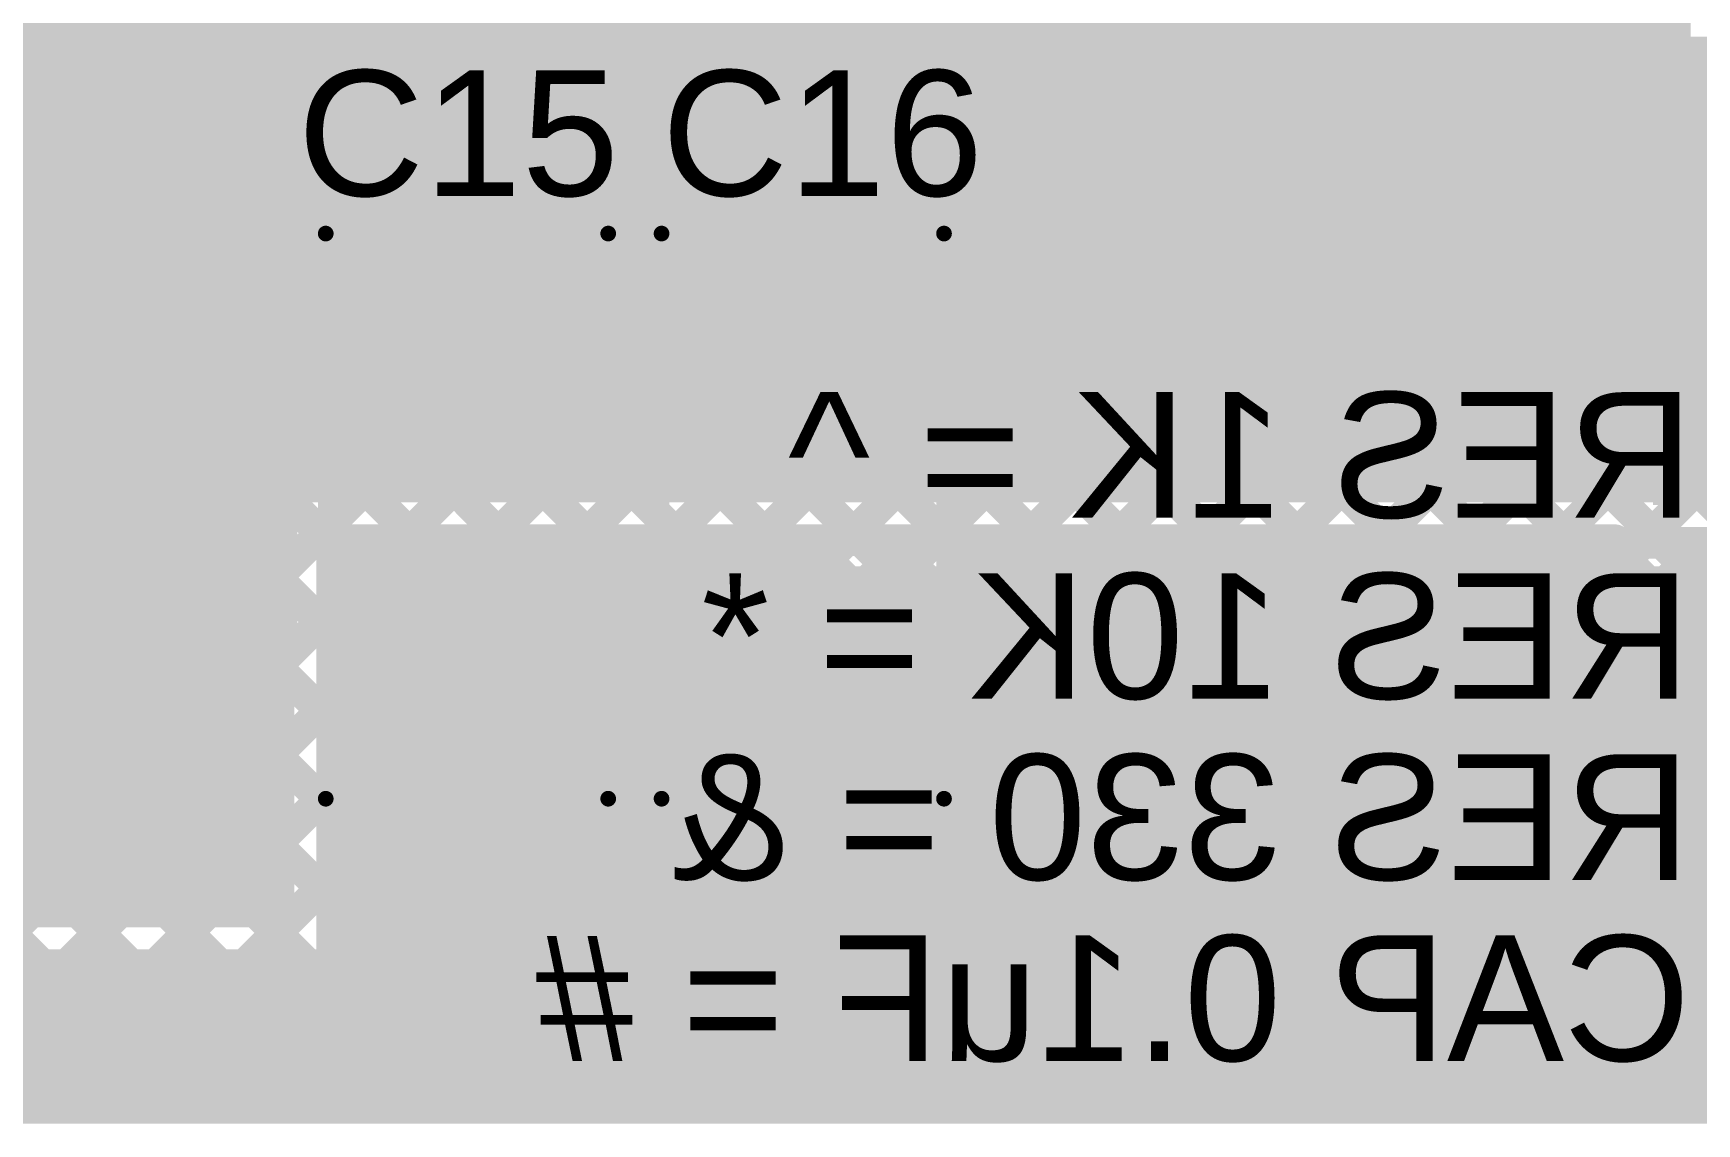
# Model space of a CAD drawing. Header units: millimetres. Extents: x -0.33 to 3.26, y -0.12 to 2.83.
# Drawn here: x 2.429 to 2.959, y -0.098 to 0.249 of the extents above; entities that cross this region are included whole.
import ezdxf

# ---------------------------------------------------------------- set-up
doc = ezdxf.new("R2010")
doc.units = ezdxf.units.MM
doc.header["$MEASUREMENT"] = 0
for name, color, linetype in [('BottomLayer', 5, 'Continuous'), ('BottomOverlay', 54, 'Continuous'), ('TopLayer', 1, 'Continuous'), ('TopOverlay', 2, 'Continuous'), ('TopPaste', 8, 'Continuous'), ('TopSolder', 216, 'Continuous')]:
    doc.layers.add(name, color=color, linetype=linetype)
doc.styles.add('Arial', font='', dxfattribs={"height": 0.2})
doc.styles.get('Arial').set_extended_font_data('Arial')

# ---------------------------------------------------------------- blocks, each defined once
blk = doc.blocks.new('C__0603_84')
at = {"layer": 'TopLayer'}
for points in [[(-0.045, -0.0175), (-0.045, 0.0175), (-0.015, 0.0175), (-0.015, -0.0175)], [(0.015, -0.0175), (0.015, 0.0175), (0.045, 0.0175), (0.045, -0.0175)]]:
    blk.add_hatch(color=1, dxfattribs=at).paths.add_polyline_path(points)
at = {"layer": 'TopPaste'}
for points in [[(-0.045, -0.0175), (-0.045, 0.0175), (-0.015, 0.0175), (-0.015, -0.0175)], [(0.015, -0.0175), (0.015, 0.0175), (0.045, 0.0175), (0.045, -0.0175)]]:
    blk.add_hatch(color=8, dxfattribs=at).paths.add_polyline_path(points)
at = {"layer": 'TopSolder'}
for points in [[(-0.049, -0.0215), (-0.049, 0.0215), (-0.011, 0.0215), (-0.011, -0.0215)], [(0.011, -0.0215), (0.011, 0.0215), (0.049, 0.0215), (0.049, -0.0215)]]:
    blk.add_hatch(color=216, dxfattribs=at).paths.add_polyline_path(points)
at = {"layer": 'TopOverlay', "const_width": 0.01}
for points in [[(0.052, 0.024), (-0.052, 0.024)], [(-0.052, -0.024), (-0.052, 0.024)], [(0.052, -0.024), (0.052, 0.024)], [(0.052, -0.024), (-0.052, -0.024)]]:
    blk.add_lwpolyline(points, dxfattribs=at)
at = {"layer": 'TopOverlay', "const_width": 0.005}
for points in [[(-0.0545, 0.024, 1), (-0.0495, 0.024, 1)], [(-0.0545, 0.024, 1), (-0.0495, 0.024, 1)], [(0.0495, 0.024, 1), (0.0545, 0.024, 1)], [(0.0495, 0.024, 1), (0.0545, 0.024, 1)], [(-0.0545, -0.024, 1), (-0.0495, -0.024, 1)], [(-0.0545, -0.024, 1), (-0.0495, -0.024, 1)], [(0.0495, -0.024, 1), (0.0545, -0.024, 1)], [(0.0495, -0.024, 1), (0.0545, -0.024, 1)]]:
    blk.add_lwpolyline(points, format="xyb", close=True, dxfattribs=at)
blk = doc.blocks.new('C__0603_85')
at = {"layer": 'TopLayer'}
for points in [[(-0.045, -0.0175), (-0.045, 0.0175), (-0.015, 0.0175), (-0.015, -0.0175)], [(0.015, -0.0175), (0.015, 0.0175), (0.045, 0.0175), (0.045, -0.0175)]]:
    blk.add_hatch(color=1, dxfattribs=at).paths.add_polyline_path(points)
at = {"layer": 'TopPaste'}
for points in [[(-0.045, -0.0175), (-0.045, 0.0175), (-0.015, 0.0175), (-0.015, -0.0175)], [(0.015, -0.0175), (0.015, 0.0175), (0.045, 0.0175), (0.045, -0.0175)]]:
    blk.add_hatch(color=8, dxfattribs=at).paths.add_polyline_path(points)
at = {"layer": 'TopSolder'}
for points in [[(-0.049, -0.0215), (-0.049, 0.0215), (-0.011, 0.0215), (-0.011, -0.0215)], [(0.011, -0.0215), (0.011, 0.0215), (0.049, 0.0215), (0.049, -0.0215)]]:
    blk.add_hatch(color=216, dxfattribs=at).paths.add_polyline_path(points)
at = {"layer": 'TopOverlay', "const_width": 0.01}
for points in [[(0.052, 0.024), (-0.052, 0.024)], [(-0.052, -0.024), (-0.052, 0.024)], [(0.052, -0.024), (0.052, 0.024)], [(0.052, -0.024), (-0.052, -0.024)]]:
    blk.add_lwpolyline(points, dxfattribs=at)
at = {"layer": 'TopOverlay', "const_width": 0.005}
for points in [[(-0.0545, 0.024, 1), (-0.0495, 0.024, 1)], [(-0.0545, 0.024, 1), (-0.0495, 0.024, 1)], [(0.0495, 0.024, 1), (0.0545, 0.024, 1)], [(0.0495, 0.024, 1), (0.0545, 0.024, 1)], [(-0.0545, -0.024, 1), (-0.0495, -0.024, 1)], [(-0.0545, -0.024, 1), (-0.0495, -0.024, 1)], [(0.0495, -0.024, 1), (0.0545, -0.024, 1)], [(0.0495, -0.024, 1), (0.0545, -0.024, 1)]]:
    blk.add_lwpolyline(points, format="xyb", close=True, dxfattribs=at)
blk = doc.blocks.new('TPS563201DDCR_98')
at = {"layer": 'TopLayer'}
for points in [[(-0.07323, 0.04961), (-0.02913, 0.04961), (-0.02913, 0.0252), (-0.07323, 0.0252)], [(0.02913, 0.04961), (0.07323, 0.04961), (0.07323, 0.0252), (0.02913, 0.0252)], [(-0.07323, 0.0122), (-0.02913, 0.0122), (-0.02913, -0.0122), (-0.07323, -0.0122)], [(0.02913, 0.0122), (0.07323, 0.0122), (0.07323, -0.0122), (0.02913, -0.0122)], [(-0.07323, -0.0252), (-0.02913, -0.0252), (-0.02913, -0.04961), (-0.07323, -0.04961)], [(0.02913, -0.0252), (0.07323, -0.0252), (0.07323, -0.04961), (0.02913, -0.04961)]]:
    blk.add_hatch(color=1, dxfattribs=at).paths.add_polyline_path(points)
at = {"layer": 'TopPaste'}
for points in [[(-0.07323, 0.04961), (-0.02913, 0.04961), (-0.02913, 0.0252), (-0.07323, 0.0252)], [(0.02913, 0.04961), (0.07323, 0.04961), (0.07323, 0.0252), (0.02913, 0.0252)], [(-0.07323, 0.0122), (-0.02913, 0.0122), (-0.02913, -0.0122), (-0.07323, -0.0122)], [(0.02913, 0.0122), (0.07323, 0.0122), (0.07323, -0.0122), (0.02913, -0.0122)], [(-0.07323, -0.0252), (-0.02913, -0.0252), (-0.02913, -0.04961), (-0.07323, -0.04961)], [(0.02913, -0.0252), (0.07323, -0.0252), (0.07323, -0.04961), (0.02913, -0.04961)]]:
    blk.add_hatch(color=8, dxfattribs=at).paths.add_polyline_path(points)
at = {"layer": 'TopSolder'}
for points in [[(-0.07723, 0.05361), (-0.02513, 0.05361), (-0.02513, 0.0212), (-0.07723, 0.0212)], [(0.02513, 0.05361), (0.07723, 0.05361), (0.07723, 0.0212), (0.02513, 0.0212)], [(-0.07723, 0.0162), (-0.02513, 0.0162), (-0.02513, -0.0162), (-0.07723, -0.0162)], [(0.02513, 0.0162), (0.07723, 0.0162), (0.07723, -0.0162), (0.02513, -0.0162)], [(-0.07723, -0.0212), (-0.02513, -0.0212), (-0.02513, -0.05361), (-0.07723, -0.05361)], [(0.02513, -0.0212), (0.07723, -0.0212), (0.07723, -0.05361), (0.02513, -0.05361)]]:
    blk.add_hatch(color=216, dxfattribs=at).paths.add_polyline_path(points)
at = {"layer": 'TopOverlay'}
for points, const_width in [([(-0.05434, 0.065, 1), (-0.06566, 0.065, 1)], 0.01), ([(-0.06816, 0.065, 1), (-0.06316, 0.065, 1)], 0.005), ([(-0.05684, 0.065, 1), (-0.05184, 0.065, 1)], 0.005), ([(-0.0325, 0.06, 1), (-0.0275, 0.06, 1)], 0.005), ([(0.0315, 0.06, 1), (0.0365, 0.06, 1)], 0.005), ([(-0.0325, -0.06, 1), (-0.0275, -0.06, 1)], 0.005), ([(0.0285, -0.06, 1), (0.0335, -0.06, 1)], 0.005)]:
    blk.add_lwpolyline(points, format="xyb", close=True, dxfattribs=dict(at, const_width=const_width))
at = {"layer": 'TopOverlay', "const_width": 0.01}
for points in [[(-0.03, 0.06), (0.034, 0.06)], [(-0.03, -0.06), (0.031, -0.06)]]:
    blk.add_lwpolyline(points, dxfattribs=at)
blk = doc.blocks.new('C__1206_145')
at = {"layer": 'TopLayer'}
for points in [[(-0.08, 0.035), (-0.02, 0.035), (-0.02, -0.035), (-0.08, -0.035)], [(0.02, 0.035), (0.08, 0.035), (0.08, -0.035), (0.02, -0.035)]]:
    blk.add_hatch(color=1, dxfattribs=at).paths.add_polyline_path(points)
at = {"layer": 'TopPaste'}
for points in [[(-0.08, 0.035), (-0.02, 0.035), (-0.02, -0.035), (-0.08, -0.035)], [(0.02, 0.035), (0.08, 0.035), (0.08, -0.035), (0.02, -0.035)]]:
    blk.add_hatch(color=8, dxfattribs=at).paths.add_polyline_path(points)
at = {"layer": 'TopSolder'}
for points in [[(-0.084, 0.039), (-0.016, 0.039), (-0.016, -0.039), (-0.084, -0.039)], [(0.016, 0.039), (0.084, 0.039), (0.084, -0.039), (0.016, -0.039)]]:
    blk.add_hatch(color=216, dxfattribs=at).paths.add_polyline_path(points)
at = {"layer": 'TopOverlay', "const_width": 0.005}
for points in [[(-0.09, 0.045), (-0.09, -0.045)], [(-0.09, 0.045), (0.09, 0.045)], [(0.09, 0.045), (0.09, -0.045)], [(-0.09, -0.045), (0.09, -0.045)]]:
    blk.add_lwpolyline(points, dxfattribs=at)
at = {"layer": 'TopOverlay', "const_width": 0.0025}
for points in [[(-0.09125, 0.045, 1), (-0.08875, 0.045, 1)], [(-0.09125, 0.045, 1), (-0.08875, 0.045, 1)], [(0.08875, 0.045, 1), (0.09125, 0.045, 1)], [(0.08875, 0.045, 1), (0.09125, 0.045, 1)], [(-0.09125, -0.045, 1), (-0.08875, -0.045, 1)], [(-0.09125, -0.045, 1), (-0.08875, -0.045, 1)], [(0.08875, -0.045, 1), (0.09125, -0.045, 1)], [(0.08875, -0.045, 1), (0.09125, -0.045, 1)]]:
    blk.add_lwpolyline(points, format="xyb", close=True, dxfattribs=at)
blk = doc.blocks.new('C__1206_146')
at = {"layer": 'TopLayer'}
for points in [[(-0.08, 0.035), (-0.02, 0.035), (-0.02, -0.035), (-0.08, -0.035)], [(0.02, 0.035), (0.08, 0.035), (0.08, -0.035), (0.02, -0.035)]]:
    blk.add_hatch(color=1, dxfattribs=at).paths.add_polyline_path(points)
at = {"layer": 'TopPaste'}
for points in [[(-0.08, 0.035), (-0.02, 0.035), (-0.02, -0.035), (-0.08, -0.035)], [(0.02, 0.035), (0.08, 0.035), (0.08, -0.035), (0.02, -0.035)]]:
    blk.add_hatch(color=8, dxfattribs=at).paths.add_polyline_path(points)
at = {"layer": 'TopSolder'}
for points in [[(-0.084, 0.039), (-0.016, 0.039), (-0.016, -0.039), (-0.084, -0.039)], [(0.016, 0.039), (0.084, 0.039), (0.084, -0.039), (0.016, -0.039)]]:
    blk.add_hatch(color=216, dxfattribs=at).paths.add_polyline_path(points)
at = {"layer": 'TopOverlay', "const_width": 0.005}
for points in [[(-0.09, 0.045), (-0.09, -0.045)], [(-0.09, 0.045), (0.09, 0.045)], [(0.09, 0.045), (0.09, -0.045)], [(-0.09, -0.045), (0.09, -0.045)]]:
    blk.add_lwpolyline(points, dxfattribs=at)
at = {"layer": 'TopOverlay', "const_width": 0.0025}
for points in [[(-0.09125, 0.045, 1), (-0.08875, 0.045, 1)], [(-0.09125, 0.045, 1), (-0.08875, 0.045, 1)], [(0.08875, 0.045, 1), (0.09125, 0.045, 1)], [(0.08875, 0.045, 1), (0.09125, 0.045, 1)], [(-0.09125, -0.045, 1), (-0.08875, -0.045, 1)], [(-0.09125, -0.045, 1), (-0.08875, -0.045, 1)], [(0.08875, -0.045, 1), (0.09125, -0.045, 1)], [(0.08875, -0.045, 1), (0.09125, -0.045, 1)]]:
    blk.add_lwpolyline(points, format="xyb", close=True, dxfattribs=at)
blk = doc.blocks.new('MF_MSMF250_16X_2_253')
at = {"layer": 'TopLayer'}
for points in [[(-0.12815, 0.06004), (-0.06004, 0.06004), (-0.06004, -0.06004), (-0.12815, -0.06004)], [(0.06004, 0.06004), (0.12815, 0.06004), (0.12815, -0.06004), (0.06004, -0.06004)]]:
    blk.add_hatch(color=1, dxfattribs=at).paths.add_polyline_path(points)
at = {"layer": 'TopPaste'}
for points in [[(-0.12815, 0.06004), (-0.06004, 0.06004), (-0.06004, -0.06004), (-0.12815, -0.06004)], [(0.06004, 0.06004), (0.12815, 0.06004), (0.12815, -0.06004), (0.06004, -0.06004)]]:
    blk.add_hatch(color=8, dxfattribs=at).paths.add_polyline_path(points)
at = {"layer": 'TopSolder'}
for points in [[(-0.13215, 0.06404), (-0.05604, 0.06404), (-0.05604, -0.06404), (-0.13215, -0.06404)], [(0.05604, 0.06404), (0.13215, 0.06404), (0.13215, -0.06404), (0.05604, -0.06404)]]:
    blk.add_hatch(color=216, dxfattribs=at).paths.add_polyline_path(points)
at = {"layer": 'TopOverlay', "const_width": 0.01}
for points in [[(-0.137, 0.069), (0.135, 0.069)], [(-0.137, -0.069), (-0.137, 0.069)], [(0.135, -0.069), (0.135, 0.069)], [(-0.137, -0.069), (0.135, -0.069)]]:
    blk.add_lwpolyline(points, dxfattribs=at)
at = {"layer": 'TopOverlay', "const_width": 0.005}
for points in [[(-0.1395, 0.069, 1), (-0.1345, 0.069, 1)], [(-0.1395, 0.069, 1), (-0.1345, 0.069, 1)], [(0.1325, 0.069, 1), (0.1375, 0.069, 1)], [(0.1325, 0.069, 1), (0.1375, 0.069, 1)], [(-0.1395, -0.069, 1), (-0.1345, -0.069, 1)], [(-0.1395, -0.069, 1), (-0.1345, -0.069, 1)], [(0.1325, -0.069, 1), (0.1375, -0.069, 1)], [(0.1325, -0.069, 1), (0.1375, -0.069, 1)]]:
    blk.add_lwpolyline(points, format="xyb", close=True, dxfattribs=at)

msp = doc.modelspace()

# ---------------------------------------------------------------- hatches: boundary and pattern name
at = {"layer": 'TopLayer'}
for points in [[(2.44302, 0.2365), (2.95594, 0.2365), (2.95594, 0.2775), (2.44302, 0.2775)], [(2.3771, 0.09986), (2.957, 0.09986), (2.957, 0.2695), (2.3771, 0.2695)], [(2.945, 0.099), (3.06876, 0.099), (3.06876, 0.231), (2.945, 0.231)], [(2.3771, -0.0355), (2.5121, -0.0355), (2.5121, 0.1105), (2.3771, 0.1105)], [(2.5221, -0.0885), (3.015, -0.0885), (3.015, 0.0795), (2.5221, 0.0795)], [(1.6921, -0.0965), (3.015, -0.0965), (3.015, -0.0475), (1.6921, -0.0475)]]:
    msp.add_hatch(color=1, dxfattribs=at).paths.add_polyline_path(points)

# ---------------------------------------------------------------- linework, layer by layer
at = {"layer": 'BottomLayer'}
for points, const_width in [([(1.35332, 0.23568), (3.06876, 0.23568)], 0.025), ([(1.35332, 0.21118), (3.06876, 0.21118)], 0.01), ([(2.14646, -0.086), (2.44364, 0.21118)], 0.01), ([(2.17316, 0.21118), (2.47034, -0.086)], 0.01), ([(2.17474, -0.086), (2.47192, 0.21118)], 0.01), ([(2.20144, 0.21118), (2.49862, -0.086)], 0.01), ([(2.20303, -0.086), (2.50021, 0.21118)], 0.01), ([(2.22973, 0.21118), (2.52691, -0.086)], 0.01), ([(2.23131, -0.086), (2.52849, 0.21118)], 0.01), ([(2.25801, 0.21118), (2.55519, -0.086)], 0.01), ([(2.2596, -0.086), (2.55678, 0.21118)], 0.01), ([(2.2863, 0.21118), (2.58348, -0.086)], 0.01), ([(2.28788, -0.086), (2.58506, 0.21118)], 0.01), ([(2.31458, 0.21118), (2.61176, -0.086)], 0.01), ([(2.31617, -0.086), (2.61335, 0.21118)], 0.01), ([(2.34286, 0.21118), (2.64004, -0.086)], 0.01), ([(2.34445, -0.086), (2.64163, 0.21118)], 0.01), ([(2.37115, 0.21118), (2.66833, -0.086)], 0.01), ([(2.37273, -0.086), (2.66991, 0.21118)], 0.01), ([(2.39943, 0.21118), (2.69661, -0.086)], 0.01), ([(2.40102, -0.086), (2.6982, 0.21118)], 0.01), ([(2.42772, 0.21118), (2.7249, -0.086)], 0.01), ([(2.4293, -0.086), (2.72648, 0.21118)], 0.01), ([(2.456, 0.21118), (2.75318, -0.086)], 0.01), ([(2.45759, -0.086), (2.75477, 0.21118)], 0.01), ([(2.48429, 0.21118), (2.78147, -0.086)], 0.01), ([(2.48587, -0.086), (2.78305, 0.21118)], 0.01), ([(2.51257, 0.21118), (2.80975, -0.086)], 0.01), ([(2.51416, -0.086), (2.81134, 0.21118)], 0.01), ([(2.54085, 0.21118), (2.83804, -0.086)], 0.01), ([(2.54244, -0.086), (2.83962, 0.21118)], 0.01), ([(2.56914, 0.21118), (2.86632, -0.086)], 0.01), ([(2.57072, -0.086), (2.8679, 0.21118)], 0.01), ([(2.59742, 0.21118), (2.8946, -0.086)], 0.01), ([(2.59901, -0.086), (2.89619, 0.21118)], 0.01), ([(2.62571, 0.21118), (2.92289, -0.086)], 0.01), ([(2.62729, -0.086), (2.92447, 0.21118)], 0.01), ([(2.65399, 0.21118), (2.95117, -0.086)], 0.01), ([(2.65558, -0.086), (2.95276, 0.21118)], 0.01), ([(2.68228, 0.21118), (2.97946, -0.086)], 0.01), ([(2.68386, -0.086), (2.98104, 0.21118)], 0.01), ([(2.71056, 0.21118), (3.00774, -0.086)], 0.01), ([(2.71215, -0.086), (3.00933, 0.21118)], 0.01), ([(2.73884, 0.21118), (3.03603, -0.086)], 0.01), ([(2.74043, -0.086), (3.03761, 0.21118)], 0.01), ([(2.76713, 0.21118), (3.02304, -0.04473)], 0.01), ([(2.76871, -0.086), (3.06589, 0.21118)], 0.01), ([(2.79541, 0.21118), (3.01381, -0.00722)], 0.01), ([(2.797, -0.086), (3.09418, 0.21118)], 0.01), ([(2.8237, 0.21118), (3.01532, 0.01956)], 0.01), ([(2.82528, -0.086), (3.12246, 0.21118)], 0.01), ([(2.85198, 0.21118), (3.02167, 0.04149)], 0.01), ([(2.85357, -0.086), (3.15075, 0.21118)], 0.01), ([(2.88027, 0.21118), (3.03136, 0.06009)], 0.01), ([(2.90855, 0.21118), (3.04381, 0.07592)], 0.01), ([(2.93683, 0.21118), (3.05885, 0.08916)], 0.01), ([(2.1731, 0.18295), (2.44205, -0.086)], 0.01), ([(2.88185, -0.086), (3.0448, 0.07695)], 0.01), ([(2.91014, -0.086), (3.01524, 0.0191)], 0.01), ([(2.93842, -0.086), (3.01406, -0.01036)], 0.01), ([(1.661, -0.086), (3.05473, -0.086)], 0.01)]:
    msp.add_lwpolyline(points, dxfattribs=dict(at, const_width=const_width))
at = {"layer": 'BottomLayer', "const_width": 0.005}
for points in [[(2.42522, 0.21118, 1), (2.43022, 0.21118, 1)], [(2.44114, 0.21118, 1), (2.44614, 0.21118, 1)], [(2.4535, 0.21118, 1), (2.4585, 0.21118, 1)], [(2.46942, 0.21118, 1), (2.47442, 0.21118, 1)], [(2.48179, 0.21118, 1), (2.48679, 0.21118, 1)], [(2.49771, 0.21118, 1), (2.50271, 0.21118, 1)], [(2.51007, 0.21118, 1), (2.51507, 0.21118, 1)], [(2.52599, 0.21118, 1), (2.53099, 0.21118, 1)], [(2.53835, 0.21118, 1), (2.54335, 0.21118, 1)], [(2.55428, 0.21118, 1), (2.55928, 0.21118, 1)], [(2.56664, 0.21118, 1), (2.57164, 0.21118, 1)], [(2.58256, 0.21118, 1), (2.58756, 0.21118, 1)], [(2.59492, 0.21118, 1), (2.59992, 0.21118, 1)], [(2.61085, 0.21118, 1), (2.61585, 0.21118, 1)], [(2.62321, 0.21118, 1), (2.62821, 0.21118, 1)], [(2.63913, 0.21118, 1), (2.64413, 0.21118, 1)], [(2.65149, 0.21118, 1), (2.65649, 0.21118, 1)], [(2.66741, 0.21118, 1), (2.67241, 0.21118, 1)], [(2.67978, 0.21118, 1), (2.68478, 0.21118, 1)], [(2.6957, 0.21118, 1), (2.7007, 0.21118, 1)], [(2.70806, 0.21118, 1), (2.71306, 0.21118, 1)], [(2.72398, 0.21118, 1), (2.72898, 0.21118, 1)], [(2.73634, 0.21118, 1), (2.74134, 0.21118, 1)], [(2.75227, 0.21118, 1), (2.75727, 0.21118, 1)], [(2.76463, 0.21118, 1), (2.76963, 0.21118, 1)], [(2.78055, 0.21118, 1), (2.78555, 0.21118, 1)], [(2.79291, 0.21118, 1), (2.79791, 0.21118, 1)], [(2.80884, 0.21118, 1), (2.81384, 0.21118, 1)], [(2.8212, 0.21118, 1), (2.8262, 0.21118, 1)], [(2.83712, 0.21118, 1), (2.84212, 0.21118, 1)], [(2.84948, 0.21118, 1), (2.85448, 0.21118, 1)], [(2.8654, 0.21118, 1), (2.8704, 0.21118, 1)], [(2.87777, 0.21118, 1), (2.88277, 0.21118, 1)], [(2.89369, 0.21118, 1), (2.89869, 0.21118, 1)], [(2.90605, 0.21118, 1), (2.91105, 0.21118, 1)], [(2.92197, 0.21118, 1), (2.92697, 0.21118, 1)], [(2.93433, 0.21118, 1), (2.93933, 0.21118, 1)], [(2.95026, 0.21118, 1), (2.95526, 0.21118, 1)], [(2.4268, -0.086, 1), (2.4318, -0.086, 1)], [(2.43955, -0.086, 1), (2.44455, -0.086, 1)], [(2.45509, -0.086, 1), (2.46009, -0.086, 1)], [(2.46784, -0.086, 1), (2.47284, -0.086, 1)], [(2.48337, -0.086, 1), (2.48837, -0.086, 1)], [(2.49612, -0.086, 1), (2.50112, -0.086, 1)], [(2.51166, -0.086, 1), (2.51666, -0.086, 1)], [(2.52441, -0.086, 1), (2.52941, -0.086, 1)], [(2.53994, -0.086, 1), (2.54494, -0.086, 1)], [(2.55269, -0.086, 1), (2.55769, -0.086, 1)], [(2.56822, -0.086, 1), (2.57322, -0.086, 1)], [(2.58098, -0.086, 1), (2.58598, -0.086, 1)], [(2.59651, -0.086, 1), (2.60151, -0.086, 1)], [(2.60926, -0.086, 1), (2.61426, -0.086, 1)], [(2.62479, -0.086, 1), (2.62979, -0.086, 1)], [(2.63754, -0.086, 1), (2.64254, -0.086, 1)], [(2.65308, -0.086, 1), (2.65808, -0.086, 1)], [(2.66583, -0.086, 1), (2.67083, -0.086, 1)], [(2.68136, -0.086, 1), (2.68636, -0.086, 1)], [(2.69411, -0.086, 1), (2.69911, -0.086, 1)], [(2.70965, -0.086, 1), (2.71465, -0.086, 1)], [(2.7224, -0.086, 1), (2.7274, -0.086, 1)], [(2.73793, -0.086, 1), (2.74293, -0.086, 1)], [(2.75068, -0.086, 1), (2.75568, -0.086, 1)], [(2.76621, -0.086, 1), (2.77121, -0.086, 1)], [(2.77897, -0.086, 1), (2.78397, -0.086, 1)], [(2.7945, -0.086, 1), (2.7995, -0.086, 1)], [(2.80725, -0.086, 1), (2.81225, -0.086, 1)], [(2.82278, -0.086, 1), (2.82778, -0.086, 1)], [(2.83554, -0.086, 1), (2.84054, -0.086, 1)], [(2.85107, -0.086, 1), (2.85607, -0.086, 1)], [(2.86382, -0.086, 1), (2.86882, -0.086, 1)], [(2.87935, -0.086, 1), (2.88435, -0.086, 1)], [(2.8921, -0.086, 1), (2.8971, -0.086, 1)], [(2.90764, -0.086, 1), (2.91264, -0.086, 1)], [(2.92039, -0.086, 1), (2.92539, -0.086, 1)], [(2.93592, -0.086, 1), (2.94092, -0.086, 1)], [(2.94867, -0.086, 1), (2.95367, -0.086, 1)]]:
    msp.add_lwpolyline(points, format="xyb", close=True, dxfattribs=at)
at = {"layer": 'BottomOverlay', "const_width": 0.01}
for points in [[(2.392, 0.153), (2.976, 0.153)], [(2.39, -0.093), (2.976, -0.093)]]:
    msp.add_lwpolyline(points, dxfattribs=at)
at = {"layer": 'TopLayer'}
for points, const_width in [([(2.92576, 0.20924), (2.92576, 0.2641)], 0.025), ([(2.92576, 0.20924), (2.945, 0.19)], 0.025), ([(2.945, 0.19), (3.182, 0.19)], 0.025), ([(2.51249, -0.082), (2.68235, 0.08786)], 0.01), ([(2.5241, -0.04494), (2.65689, 0.08786)], 0.01), ([(2.5241, 0.08786), (2.933, 0.08786)], 0.01), ([(2.5241, 0.00598), (2.60598, 0.08786)], 0.01), ([(2.5241, 0.03143), (2.58053, 0.08786)], 0.01), ([(2.5241, -0.01948), (2.63144, 0.08786)], 0.01), ([(2.5241, 0.08234), (2.52961, 0.08786)], 0.01), ([(2.5241, 0.05689), (2.55507, 0.08786)], 0.01), ([(2.5241, -0.0475), (2.5241, 0.08786)], 0.01), ([(2.5241, 0.08651), (2.69261, -0.082)], 0.01), ([(2.53795, -0.082), (2.7078, 0.08786)], 0.01), ([(2.5482, 0.08786), (2.71806, -0.082)], 0.01), ([(2.5634, -0.082), (2.73326, 0.08786)], 0.01), ([(2.57366, 0.08786), (2.74352, -0.082)], 0.01), ([(2.58886, -0.082), (2.75872, 0.08786)], 0.01), ([(2.59912, 0.08786), (2.76897, -0.082)], 0.01), ([(2.61431, -0.082), (2.78417, 0.08786)], 0.01), ([(2.62457, 0.08786), (2.79443, -0.082)], 0.01), ([(2.63977, -0.082), (2.80963, 0.08786)], 0.01), ([(2.65003, 0.08786), (2.81988, -0.082)], 0.01), ([(2.66523, -0.082), (2.83508, 0.08786)], 0.01), ([(2.67548, 0.08786), (2.84534, -0.082)], 0.01), ([(2.69068, -0.082), (2.86054, 0.08786)], 0.01), ([(2.70094, 0.08786), (2.8708, -0.082)], 0.01), ([(2.71614, -0.082), (2.88599, 0.08786)], 0.01), ([(2.7264, 0.08786), (2.89625, -0.082)], 0.01), ([(2.74159, -0.082), (2.91145, 0.08786)], 0.01), ([(2.75185, 0.08786), (2.92171, -0.082)], 0.01), ([(2.76705, -0.082), (2.93605, 0.087)], 0.01), ([(2.77731, 0.08786), (2.94716, -0.082)], 0.01), ([(2.79251, -0.082), (2.96151, 0.087)], 0.01), ([(2.80276, 0.08786), (2.97262, -0.082)], 0.01), ([(2.81796, -0.082), (2.98696, 0.087)], 0.01), ([(2.82822, 0.08786), (2.99808, -0.082)], 0.01), ([(2.84342, -0.082), (3.01242, 0.087)], 0.01), ([(2.85367, 0.08786), (3.02353, -0.082)], 0.01), ([(2.86887, -0.082), (3.03787, 0.087)], 0.01), ([(2.87913, 0.08786), (3.04899, -0.082)], 0.01), ([(2.90459, 0.08786), (3.01615, -0.02371)], 0.01), ([(2.93004, 0.08786), (3.01366, 0.00424)], 0.01), ([(2.933, 0.087), (3.05599, 0.087)], 0.01), ([(2.95635, 0.087), (3.01681, 0.02654)], 0.01), ([(2.5241, 0.06105), (2.66715, -0.082)], 0.01), ([(2.89433, -0.082), (3.02476, 0.04844)], 0.01), ([(2.5241, 0.03559), (2.64169, -0.082)], 0.01), ([(2.91978, -0.082), (3.01428, 0.0125)], 0.01), ([(2.5241, 0.01014), (2.61624, -0.082)], 0.01), ([(2.5241, -0.01532), (2.59078, -0.082)], 0.01), ([(2.94524, -0.082), (3.01433, -0.01291)], 0.01), ([(2.5241, -0.04077), (2.56533, -0.082)], 0.01), ([(2.52154, -0.0475), (2.5241, -0.04494)], 0.01), ([(2.3651, -0.0475), (2.5241, -0.0475)], 0.01), ([(2.40355, -0.0475), (2.43805, -0.082)], 0.01), ([(2.41067, -0.082), (2.44517, -0.0475)], 0.01), ([(2.429, -0.0475), (2.4635, -0.082)], 0.01), ([(2.43612, -0.082), (2.47062, -0.0475)], 0.01), ([(2.45446, -0.0475), (2.48896, -0.082)], 0.01), ([(2.46158, -0.082), (2.49608, -0.0475)], 0.01), ([(2.47992, -0.0475), (2.51442, -0.082)], 0.01), ([(2.48704, -0.082), (2.52154, -0.0475)], 0.01), ([(2.50537, -0.0475), (2.53987, -0.082)], 0.01), ([(0.502, -0.082), (3.05004, -0.082)], 0.01)]:
    msp.add_lwpolyline(points, dxfattribs=dict(at, const_width=const_width))
for points, const_width in [([(2.91951, 0.20924, 1), (2.93201, 0.20924, 1)], 0.0125), ([(2.91951, 0.20924, 1), (2.93201, 0.20924, 1)], 0.0125), ([(2.93875, 0.19, 1), (2.95125, 0.19, 1)], 0.0125), ([(2.93875, 0.19, 1), (2.95125, 0.19, 1)], 0.0125), ([(2.5216, 0.08786, 1), (2.5266, 0.08786, 1)], 0.005), ([(2.5216, 0.08786, 1), (2.5266, 0.08786, 1)], 0.005), ([(2.5216, 0.08651, 1), (2.5266, 0.08651, 1)], 0.005), ([(2.52711, 0.08786, 1), (2.53211, 0.08786, 1)], 0.005), ([(2.5457, 0.08786, 1), (2.5507, 0.08786, 1)], 0.005), ([(2.55257, 0.08786, 1), (2.55757, 0.08786, 1)], 0.005), ([(2.57116, 0.08786, 1), (2.57616, 0.08786, 1)], 0.005), ([(2.57803, 0.08786, 1), (2.58303, 0.08786, 1)], 0.005), ([(2.59662, 0.08786, 1), (2.60162, 0.08786, 1)], 0.005), ([(2.60348, 0.08786, 1), (2.60848, 0.08786, 1)], 0.005), ([(2.62207, 0.08786, 1), (2.62707, 0.08786, 1)], 0.005), ([(2.62894, 0.08786, 1), (2.63394, 0.08786, 1)], 0.005), ([(2.64753, 0.08786, 1), (2.65253, 0.08786, 1)], 0.005), ([(2.65439, 0.08786, 1), (2.65939, 0.08786, 1)], 0.005), ([(2.67298, 0.08786, 1), (2.67798, 0.08786, 1)], 0.005), ([(2.67985, 0.08786, 1), (2.68485, 0.08786, 1)], 0.005), ([(2.69844, 0.08786, 1), (2.70344, 0.08786, 1)], 0.005), ([(2.7053, 0.08786, 1), (2.7103, 0.08786, 1)], 0.005), ([(2.7239, 0.08786, 1), (2.7289, 0.08786, 1)], 0.005), ([(2.73076, 0.08786, 1), (2.73576, 0.08786, 1)], 0.005), ([(2.74935, 0.08786, 1), (2.75435, 0.08786, 1)], 0.005), ([(2.75622, 0.08786, 1), (2.76122, 0.08786, 1)], 0.005), ([(2.77481, 0.08786, 1), (2.77981, 0.08786, 1)], 0.005), ([(2.78167, 0.08786, 1), (2.78667, 0.08786, 1)], 0.005), ([(2.80026, 0.08786, 1), (2.80526, 0.08786, 1)], 0.005), ([(2.80713, 0.08786, 1), (2.81213, 0.08786, 1)], 0.005), ([(2.82572, 0.08786, 1), (2.83072, 0.08786, 1)], 0.005), ([(2.83258, 0.08786, 1), (2.83758, 0.08786, 1)], 0.005), ([(2.85117, 0.08786, 1), (2.85617, 0.08786, 1)], 0.005), ([(2.85804, 0.08786, 1), (2.86304, 0.08786, 1)], 0.005), ([(2.87663, 0.08786, 1), (2.88163, 0.08786, 1)], 0.005), ([(2.88349, 0.08786, 1), (2.88849, 0.08786, 1)], 0.005), ([(2.90209, 0.08786, 1), (2.90709, 0.08786, 1)], 0.005), ([(2.90895, 0.08786, 1), (2.91395, 0.08786, 1)], 0.005), ([(2.92754, 0.08786, 1), (2.93254, 0.08786, 1)], 0.005), ([(2.9305, 0.08786, 1), (2.9355, 0.08786, 1)], 0.005), ([(2.9305, 0.087, 1), (2.9355, 0.087, 1)], 0.005), ([(2.93355, 0.087, 1), (2.93855, 0.087, 1)], 0.005), ([(2.95385, 0.087, 1), (2.95885, 0.087, 1)], 0.005), ([(2.95901, 0.087, 1), (2.96401, 0.087, 1)], 0.005), ([(2.5216, 0.08234, 1), (2.5266, 0.08234, 1)], 0.005), ([(2.5216, 0.06105, 1), (2.5266, 0.06105, 1)], 0.005), ([(2.5216, 0.05689, 1), (2.5266, 0.05689, 1)], 0.005), ([(2.5216, 0.03559, 1), (2.5266, 0.03559, 1)], 0.005), ([(2.5216, 0.03143, 1), (2.5266, 0.03143, 1)], 0.005), ([(2.5216, 0.01014, 1), (2.5266, 0.01014, 1)], 0.005), ([(2.5216, 0.00598, 1), (2.5266, 0.00598, 1)], 0.005), ([(2.5216, -0.01532, 1), (2.5266, -0.01532, 1)], 0.005), ([(2.5216, -0.01948, 1), (2.5266, -0.01948, 1)], 0.005), ([(2.5216, -0.04077, 1), (2.5266, -0.04077, 1)], 0.005), ([(2.5216, -0.04494, 1), (2.5266, -0.04494, 1)], 0.005), ([(2.5216, -0.04494, 1), (2.5266, -0.04494, 1)], 0.005), ([(2.4265, -0.0475, 1), (2.4315, -0.0475, 1)], 0.005), ([(2.44267, -0.0475, 1), (2.44767, -0.0475, 1)], 0.005), ([(2.45196, -0.0475, 1), (2.45696, -0.0475, 1)], 0.005), ([(2.46812, -0.0475, 1), (2.47312, -0.0475, 1)], 0.005), ([(2.47742, -0.0475, 1), (2.48242, -0.0475, 1)], 0.005), ([(2.49358, -0.0475, 1), (2.49858, -0.0475, 1)], 0.005), ([(2.50287, -0.0475, 1), (2.50787, -0.0475, 1)], 0.005), ([(2.51904, -0.0475, 1), (2.52404, -0.0475, 1)], 0.005), ([(2.51904, -0.0475, 1), (2.52404, -0.0475, 1)], 0.005), ([(2.5216, -0.0475, 1), (2.5266, -0.0475, 1)], 0.005), ([(2.5216, -0.0475, 1), (2.5266, -0.0475, 1)], 0.005), ([(2.43362, -0.082, 1), (2.43862, -0.082, 1)], 0.005), ([(2.43555, -0.082, 1), (2.44055, -0.082, 1)], 0.005), ([(2.45908, -0.082, 1), (2.46408, -0.082, 1)], 0.005), ([(2.461, -0.082, 1), (2.466, -0.082, 1)], 0.005), ([(2.48454, -0.082, 1), (2.48954, -0.082, 1)], 0.005), ([(2.48646, -0.082, 1), (2.49146, -0.082, 1)], 0.005), ([(2.50999, -0.082, 1), (2.51499, -0.082, 1)], 0.005), ([(2.51192, -0.082, 1), (2.51692, -0.082, 1)], 0.005), ([(2.53545, -0.082, 1), (2.54045, -0.082, 1)], 0.005), ([(2.53737, -0.082, 1), (2.54237, -0.082, 1)], 0.005), ([(2.5609, -0.082, 1), (2.5659, -0.082, 1)], 0.005), ([(2.56283, -0.082, 1), (2.56783, -0.082, 1)], 0.005), ([(2.58636, -0.082, 1), (2.59136, -0.082, 1)], 0.005), ([(2.58828, -0.082, 1), (2.59328, -0.082, 1)], 0.005), ([(2.61181, -0.082, 1), (2.61681, -0.082, 1)], 0.005), ([(2.61374, -0.082, 1), (2.61874, -0.082, 1)], 0.005), ([(2.63727, -0.082, 1), (2.64227, -0.082, 1)], 0.005), ([(2.63919, -0.082, 1), (2.64419, -0.082, 1)], 0.005), ([(2.66273, -0.082, 1), (2.66773, -0.082, 1)], 0.005), ([(2.66465, -0.082, 1), (2.66965, -0.082, 1)], 0.005), ([(2.68818, -0.082, 1), (2.69318, -0.082, 1)], 0.005), ([(2.69011, -0.082, 1), (2.69511, -0.082, 1)], 0.005), ([(2.71364, -0.082, 1), (2.71864, -0.082, 1)], 0.005), ([(2.71556, -0.082, 1), (2.72056, -0.082, 1)], 0.005), ([(2.73909, -0.082, 1), (2.74409, -0.082, 1)], 0.005), ([(2.74102, -0.082, 1), (2.74602, -0.082, 1)], 0.005), ([(2.76455, -0.082, 1), (2.76955, -0.082, 1)], 0.005), ([(2.76647, -0.082, 1), (2.77147, -0.082, 1)], 0.005), ([(2.79001, -0.082, 1), (2.79501, -0.082, 1)], 0.005), ([(2.79193, -0.082, 1), (2.79693, -0.082, 1)], 0.005), ([(2.81546, -0.082, 1), (2.82046, -0.082, 1)], 0.005), ([(2.81738, -0.082, 1), (2.82238, -0.082, 1)], 0.005), ([(2.84092, -0.082, 1), (2.84592, -0.082, 1)], 0.005), ([(2.84284, -0.082, 1), (2.84784, -0.082, 1)], 0.005), ([(2.86637, -0.082, 1), (2.87137, -0.082, 1)], 0.005), ([(2.8683, -0.082, 1), (2.8733, -0.082, 1)], 0.005), ([(2.89183, -0.082, 1), (2.89683, -0.082, 1)], 0.005), ([(2.89375, -0.082, 1), (2.89875, -0.082, 1)], 0.005), ([(2.91728, -0.082, 1), (2.92228, -0.082, 1)], 0.005), ([(2.91921, -0.082, 1), (2.92421, -0.082, 1)], 0.005), ([(2.94274, -0.082, 1), (2.94774, -0.082, 1)], 0.005), ([(2.94466, -0.082, 1), (2.94966, -0.082, 1)], 0.005)]:
    msp.add_lwpolyline(points, format="xyb", close=True, dxfattribs=dict(at, const_width=const_width))

# ---------------------------------------------------------------- block references
for name, p in [('TPS563201DDCR_98', (2.97694, 0.3015)), ('MF_MSMF250_16X_2_253', (2.3731, 0.114))]:
    msp.add_blockref(name, p)
for name, p, rotation in [('C__0603_84', (2.74194, 0.301), 270), ('C__0603_85', (2.80162, 0.3005), 270), ('C__1206_146', (2.5671, 0.0955), 90), ('C__1206_145', (2.6741, 0.0955), 90)]:
    msp.add_blockref(name, p, dxfattribs=dict(rotation=rotation))

# ---------------------------------------------------------------- texts
at = {"layer": 'BottomOverlay', "style": 'Arial', "text_generation_flag": 2}
for s, p in [('RES 1K = ^ ', (2.958, 0.095)), ('RES 10K = *', (2.957, 0.03733)), ('RES 330 = &', (2.957, -0.02033)), ('CAP 0.1uF = #', (2.957, -0.078))]:
    msp.add_text(s, height=0.04, rotation=360, dxfattribs=at).set_placement(p)
at = {"layer": 'TopOverlay', "style": 'Arial'}
for s, p in [('C15', (2.5131, 0.1975)), ('C16', (2.6291, 0.1975))]:
    msp.add_text(s, height=0.04, dxfattribs=at).set_placement(p)

doc.saveas('drawing.dxf')
